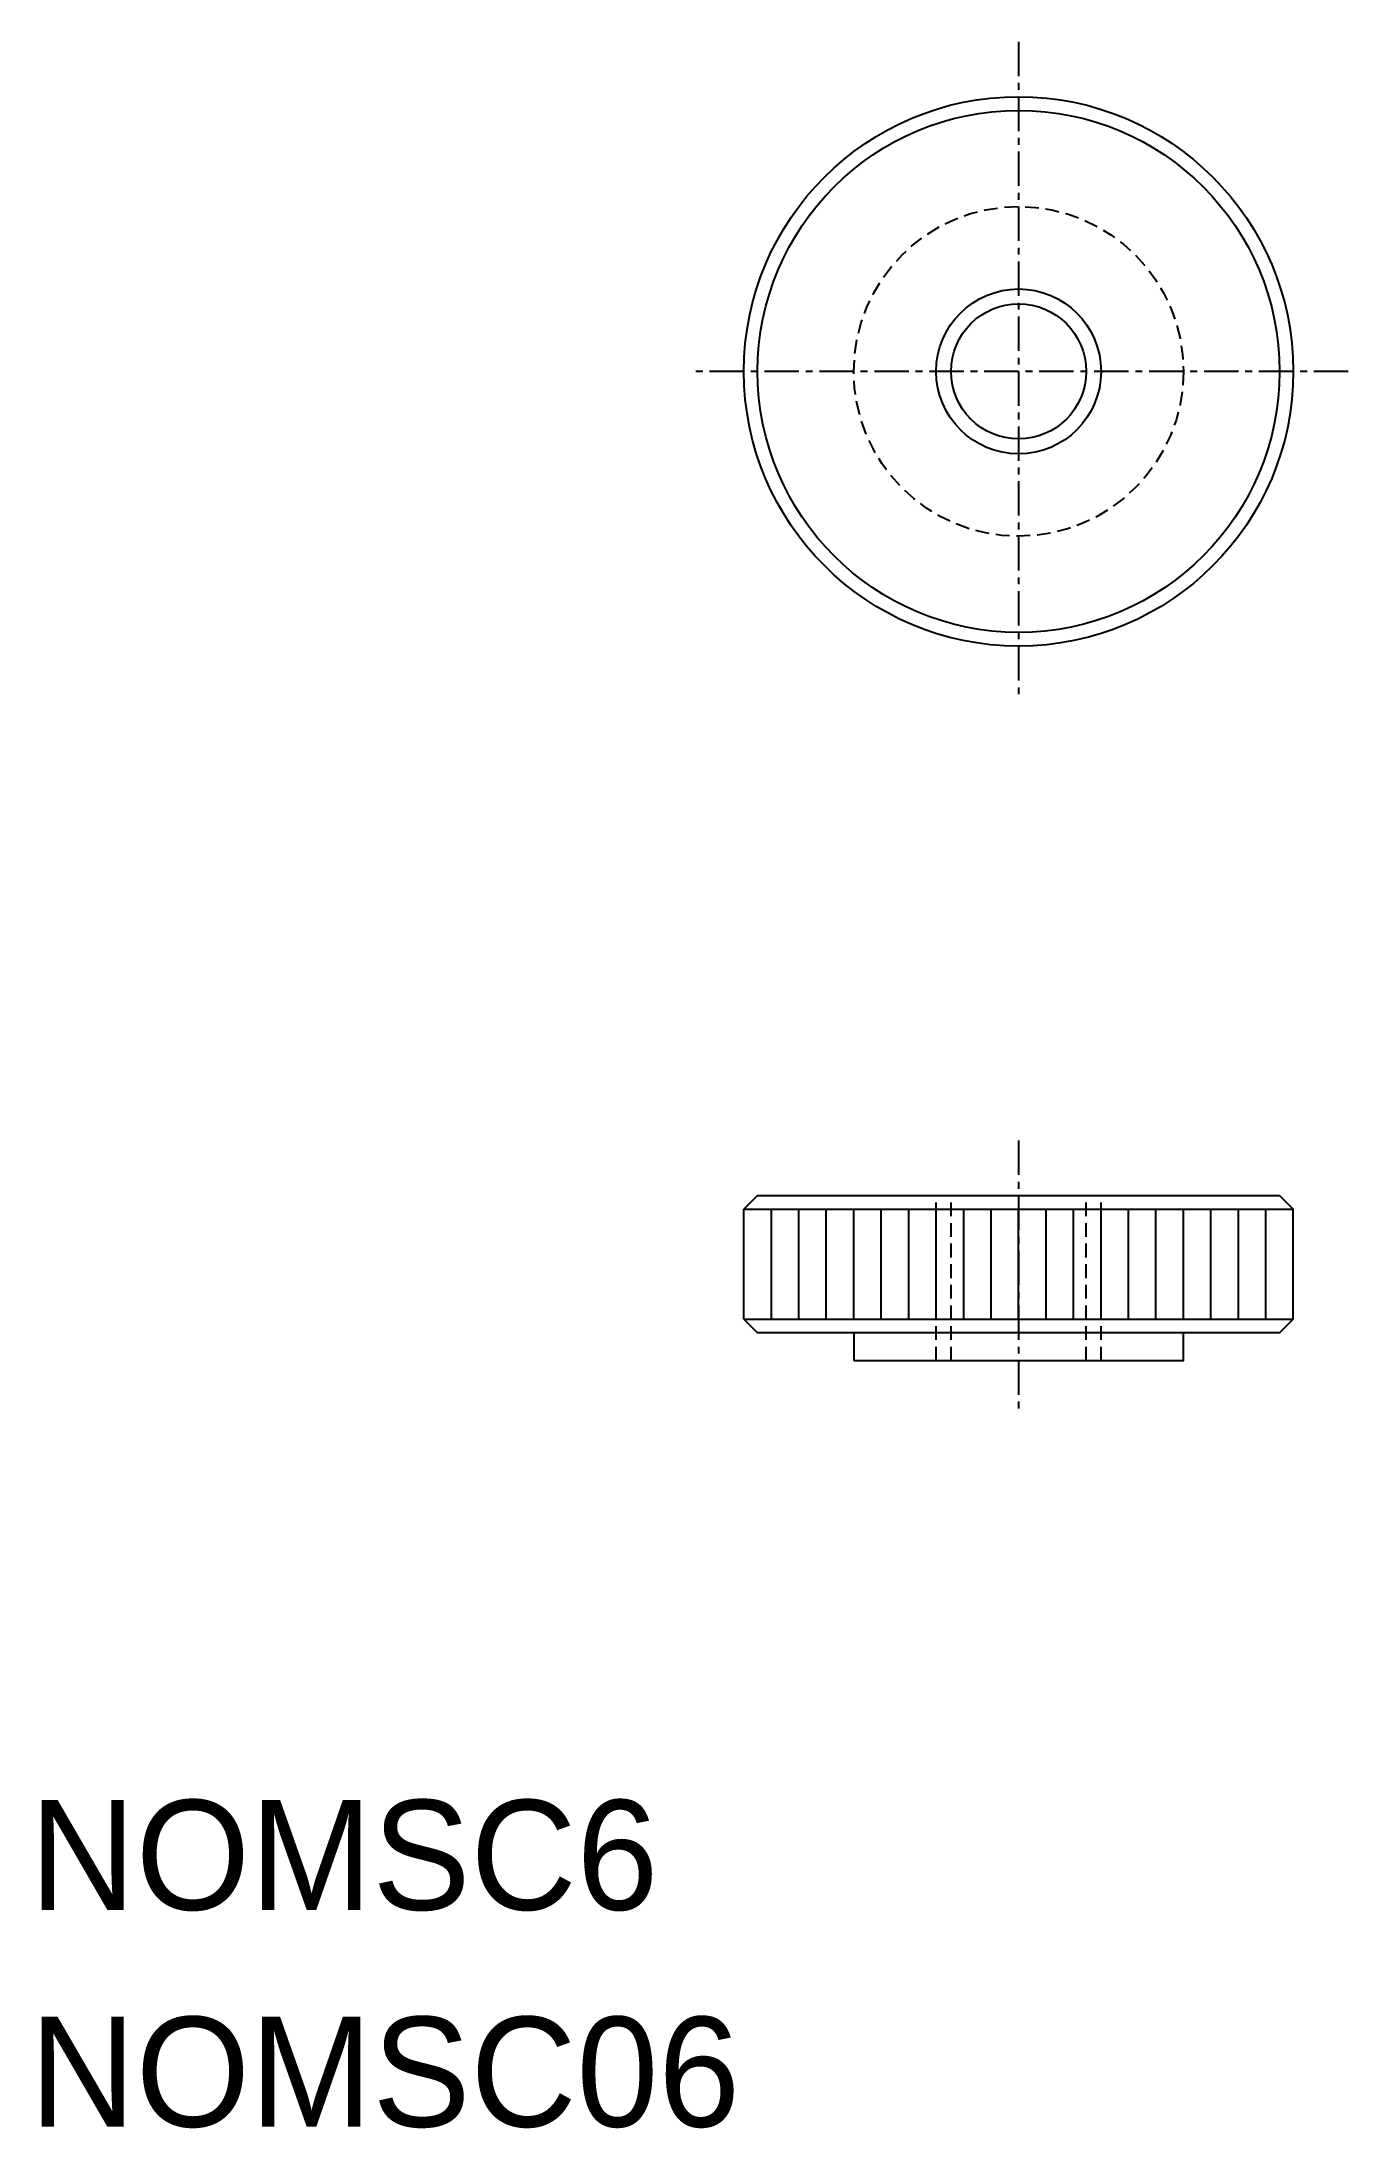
# Model space of a CAD drawing. Extents: x -13028.2 to -12980.7, y -445.4 to -369.5.
import ezdxf

# ---------------------------------------------------------------- set-up
doc = ezdxf.new("R2010")
doc.units = 0
doc.linetypes.add('CENTER', pattern=[2, 1.25, -0.25, 0.25, -0.25])
doc.linetypes.add('DASHED', pattern=[0.75, 0.5, -0.25])
doc.layers.get('0').update_dxf_attribs({"linetype": 'CONTINUOUS'})
doc.layers.add('CENTER', color=1, linetype='CENTER')

msp = doc.modelspace()

# ---------------------------------------------------------------- linework, layer by layer
at = {"color": 7, "linetype": 'CONTINUOUS'}
for p, q in [((-13002.166, -411.465), (-13002.666, -411.965)), ((-13002.166, -411.465), (-12983.166, -411.465)), ((-12983.166, -411.465), (-12982.666, -411.965)), ((-13002.666, -415.965), (-13002.666, -411.965)), ((-13002.666, -411.965), (-12982.666, -411.965)), ((-13001.666, -415.965), (-13001.666, -411.965)), ((-13000.666, -415.965), (-13000.666, -411.965)), ((-12999.666, -415.965), (-12999.666, -411.965)), ((-12998.666, -415.965), (-12998.666, -411.965)), ((-12997.666, -415.965), (-12997.666, -411.965)), ((-12996.666, -415.965), (-12996.666, -411.965)), ((-12995.666, -415.965), (-12995.666, -411.965)), ((-12994.666, -415.965), (-12994.666, -411.965)), ((-12993.666, -415.965), (-12993.666, -411.965)), ((-12992.666, -415.965), (-12992.666, -411.965)), ((-12991.666, -415.965), (-12991.666, -411.965)), ((-12990.666, -415.965), (-12990.666, -411.965)), ((-12989.666, -415.965), (-12989.666, -411.965)), ((-12988.666, -415.965), (-12988.666, -411.965)), ((-12987.666, -415.965), (-12987.666, -411.965)), ((-12986.666, -415.965), (-12986.666, -411.965)), ((-12985.666, -415.965), (-12985.666, -411.965)), ((-12984.666, -415.965), (-12984.666, -411.965)), ((-12983.666, -415.965), (-12983.666, -411.965)), ((-12982.666, -415.965), (-12982.666, -411.965)), ((-13002.666, -415.965), (-13002.166, -416.465)), ((-13002.666, -415.965), (-12982.666, -415.965)), ((-12992.666, -415.965), (-12992.666, -415.965)), ((-12983.166, -416.465), (-12982.666, -415.965)), ((-12983.166, -416.465), (-13002.166, -416.465))]:
    msp.add_line(p, q, dxfattribs=at)
at = {"color": 3, "linetype": 'DASHED'}
for p, q in [((-12995.666, -417.465), (-12995.666, -411.465)), ((-12995.124, -417.465), (-12995.124, -411.465)), ((-12990.207, -417.465), (-12990.207, -411.465)), ((-12989.666, -417.465), (-12989.666, -411.465))]:
    msp.add_line(p, q, dxfattribs=at)
at = {"color": 7, "linetype": 'CONTINUOUS'}
msp.add_lwpolyline([(-12998.666, -417.465), (-12986.666, -417.465), (-12986.666, -416.465), (-12998.666, -416.465)], close=True, dxfattribs=at)
for radius in [10, 9.5, 2.458]:
    msp.add_circle((-12992.666, -381.465), radius, dxfattribs=at)
at = {"color": 3, "linetype": 'DASHED'}
msp.add_circle((-12992.666, -381.465), 6, dxfattribs=at)
at = {"color": 3, "linetype": 'CONTINUOUS'}
msp.add_circle((-12992.666, -381.465), 3, dxfattribs=at)
at = {"layer": 'CENTER', "color": 1, "linetype": 'CENTER'}
for p, q in [((-12992.666, -369.465), (-12992.666, -393.465)), ((-12980.666, -381.465), (-13004.666, -381.465)), ((-12992.666, -409.465), (-12992.666, -419.465))]:
    msp.add_line(p, q, dxfattribs=at)

# ---------------------------------------------------------------- texts
at = {"color": 7, "linetype": 'CONTINUOUS'}
for s, p in [('NOMSC6', (-13028.666, -437.465)), ('NOMSC06', (-13028.666, -445.358))]:
    msp.add_text(s, height=4, dxfattribs=at).set_placement(p)

doc.saveas('drawing.dxf')
